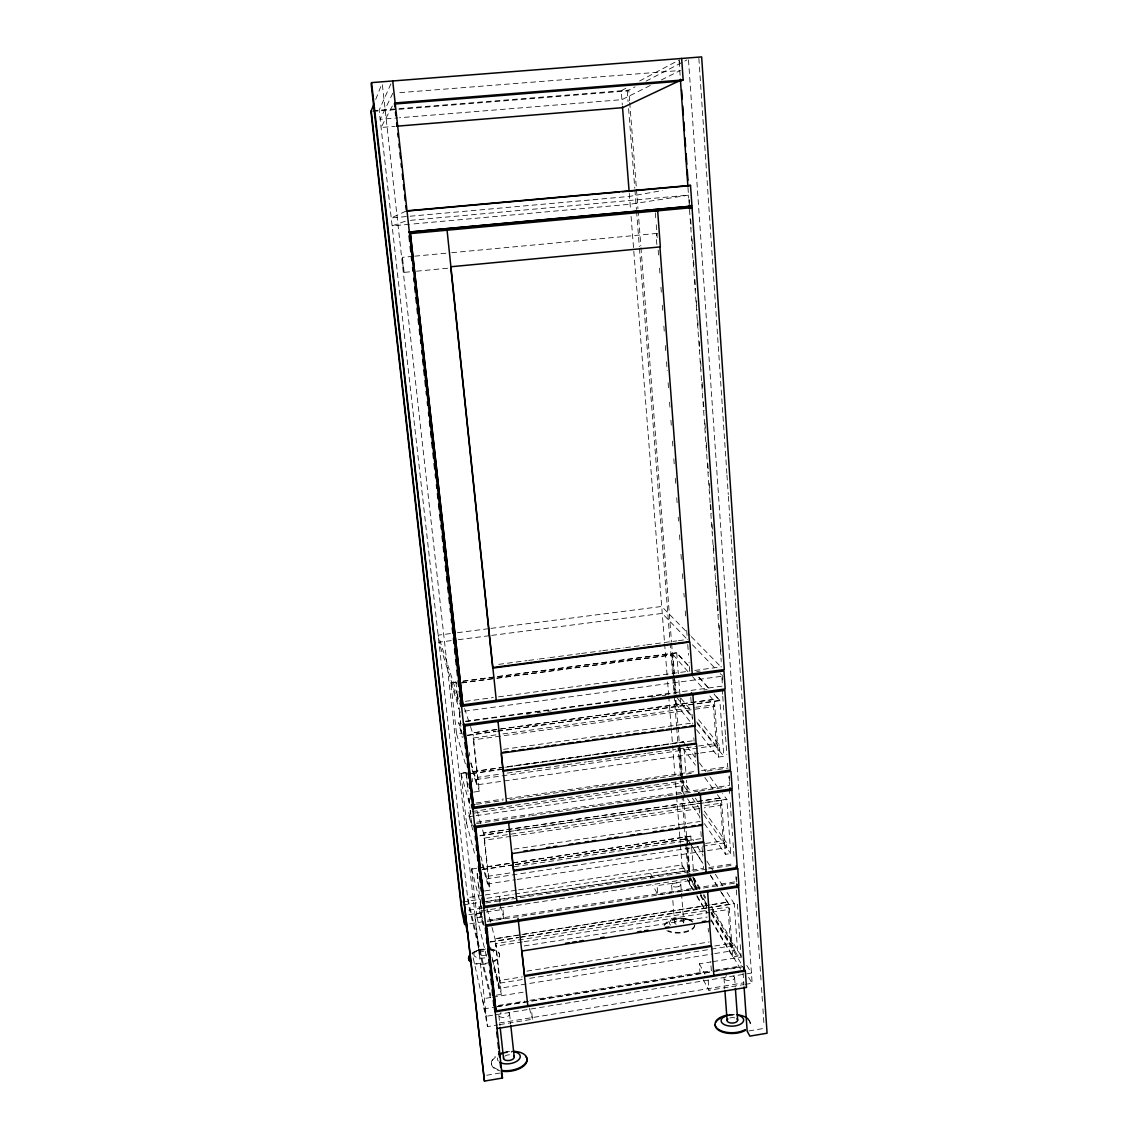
<?xml version="1.0" encoding="UTF-8"?>
<svg xmlns="http://www.w3.org/2000/svg" width="1138" height="1138" viewBox="0 0 1138 1138"><rect width="100%" height="100%" fill="white"/><g stroke="black" fill="none" stroke-linecap="round" stroke-linejoin="round"><path stroke-width="0.75" stroke-dasharray="5 3.75" d="M412.994 256.334L402.454 257.316L402.866 264.798L404.132 272.38L414.73 271.37M404.132 272.38L402.454 257.316M375.739 99.39L381.543 84.653M390.931 83.828L379.125 110.215L468.358 904.127L490.834 999.605M392.838 93.202L380.149 119.319L397.788 117.883M392.311 106.062L381.059 127.484L395.156 126.332M625.815 88.295L621.22 90.741L622.33 104.895M639.627 80.969L679.514 59.816L680.012 66.914M372.695 111.424L627.223 90.94L635.047 86.872M646.043 81.154L686.883 59.944M650.296 85.478L621.917 99.66L399.552 117.74M661.334 79.959L680.254 70.485L396.365 92.918M405.839 211.17L391.23 217.927L629.513 196.419L662.387 190.501M474.987 951.439L477.917 950.301M405.242 221.227L392.126 225.879L409.751 224.271M672.188 919.675L674.55 918.892M729.814 1018.026L731.094 1017.728A5.277 2.717 -2 0 1 735.077 1017.927M486.609 1075.268L499.653 1073.063M748.875 1030.957L764.252 1028.354M499.34 1022.991L743.768 982.819M490.862 997.443L482.384 998.823L487.462 1026.632L497.847 1024.925M499.568 1024.641L532.456 1019.235L531.389 1008.908M703.312 979.832L708.931 990.33L743.498 984.64M745.234 984.356L752.147 983.218L688.447 59.119M498.359 1005.437L524.675 1001.155M529.924 1000.302L711.35 970.771L710.681 961.937M714.721 970.23L741.706 965.835M497.534 1006.419L714.621 971.07M716.371 970.785L742.63 966.518M483.522 1008.965L495.371 1007.03M497.064 1006.76L743.086 966.845M493.75 967.798L498.899 988.396L712.985 953.886M714.749 953.601L734.053 950.486L733.697 945.55L711.648 909.091M495.969 995.238L501.403 994.356L495.599 940.97M711.25 920.699L732.758 956.93L737.95 956.091L734.238 903.544L707.936 907.669M492.555 997.173L523.067 992.236M700.112 973.829L699.329 963.829L711.193 961.909M712.886 961.624L741.692 956.958M526.88 971.141L709.187 941.965M711.805 912.135L729.344 909.376L727.907 907.1L495.499 943.615L499.525 980.515L522.271 976.873M714.778 945.977L730.525 943.445L727.907 907.1M492.37 959.49L498.359 983.374L522.826 979.448M529.739 978.339L733.697 945.55M524.22 945.934L707.31 917.057M710.069 904.852L494.987 938.793L710.084 905.108M711.819 904.582L727.552 902.121L711.833 904.824M490.108 941.837L518.402 937.399M520.166 937.129L706.172 907.953M490.137 942.093L518.43 937.655M520.194 937.371L706.186 908.195M707.95 907.925L734.252 903.8L725.731 890.343M522.442 941.923L496.14 946.062L495.499 943.615M524.205 941.652L710.055 912.406M468.813 914.682L502.925 909.418L503.892 918.522L488.572 920.898M471.616 869.204L476.509 868.237L471.601 868.977L476.978 917.313L481.843 916.559L483.55 923.331M689.344 879.19L689.756 884.454L694.436 883.728L698.063 889.76M487.562 920.158L736.229 881.651L735.873 876.601M469.838 923.8L486.865 921.168M657.835 894.681L695.645 888.821L694.948 879.83L657.081 885.663L657.835 894.681L652.799 885.279M487.263 921.51L735.888 882.988M483.437 895.222L467.633 897.64L490.777 995.466M485.201 894.952L516.823 890.129M518.587 889.859L681.989 864.937L689.287 877.114M462.469 902.007L479.966 899.333M486.908 898.28L513.067 894.269M514.817 894.013L687.537 867.611L690.012 871.68M463.138 904.923L480.663 902.249M482.398 901.979L513.992 897.142M515.713 896.886L689.187 870.314L686.171 831.394M486.794 901.552L513.864 897.413M519.028 896.616L703.654 868.351L703.384 864.837M708.789 867.554L734.522 863.614M485.684 903.031L706.954 869.119M708.704 868.863L733.299 865.093M468.728 910.172L482.697 908.024M483.806 925.365L479.098 906.602L479.596 911.14L690.88 878.621L697.181 889.105M697.694 806.614L484.02 838.109L488.174 876.246L512.726 872.547M705.617 843.443L723.156 840.797L724.579 842.86M707.509 850.598L726.713 847.696L726.343 842.589L486.95 878.764L487.519 883.942L515.443 879.702M517.193 879.446L705.759 850.868M484.532 890.969L490.065 890.129L484.063 834.951M704.479 823.656L725.404 854.325L730.696 853.514L726.855 799.26L478.472 835.776M478.259 867.981L690.78 836.103L693.625 840.726M478.287 868.209L690.794 836.33M482.27 869.404L513.807 864.667M515.557 864.411L687.21 838.635L687.75 845.491M482.299 869.631L513.835 864.908M515.585 864.638L687.238 838.862M514.134 866.743L701.421 838.592M704.692 805.59L720.454 803.272L721.89 805.206L704.308 807.795M510.99 836.316L484.632 840.214L484.02 838.109M512.754 836.06L702.559 808.065M514.077 849.133L700.126 821.465M466.438 774.423L465.926 772.517L460.933 773.214L466.48 823.002L471.431 822.29L470.108 810.327M474.276 813.058L682.9 782.816L681.747 781.152L682.544 791.522L687.309 790.825L686.499 780.369M476.765 822.191L729.472 785.348L728.861 776.671M476.509 823.571L530.08 815.761M531.83 815.505L598.232 805.804M599.982 805.548L636.683 800.199M638.432 799.943L666.399 795.86M668.148 795.604L697.864 791.28M699.6 791.024L725.646 787.212M479.909 835.833L506.951 831.864M508.714 831.594L726.869 799.516L722.63 793.641M475.997 803.015L503.508 799.061M506.993 798.563L696.356 771.28M701.577 770.526L727.708 766.756L727.466 763.242M476.58 804.282L502.982 800.483M510.023 799.459L568.104 791.095M569.854 790.839L598.019 786.771M599.783 786.529L694.806 772.816M707.139 771.052L715.93 769.772M717.694 769.53L728.249 768.008M472.114 811.508L683.326 780.924L691.335 792.389M472.37 825.704L468.614 812.006L469.141 816.686L474.404 815.918M476.168 815.662L683.682 785.533L688.689 792.759M472.085 769.672L476.708 784.879L698.775 753.256M700.524 753.015L719.757 750.269L719.387 745.02L696.826 717.566M473.693 792.091L479.311 791.28L473.124 734.394M696.541 729.728L718.434 757.083L723.811 756.315L719.856 700.396L714.024 693.952M472.967 771.521L683.54 741.791L695.176 757.453M460.961 773.456L465.954 772.745M472.995 771.763L678.76 742.701M680.353 742.488L683.54 741.791M505.471 767.24L694.052 740.61M471.673 773.456L501.417 769.245M471.687 773.684L501.445 769.487M495.926 734.892L473.138 738.036L477.419 777.368L500.236 774.125M507.264 773.129L535.344 769.16M537.108 768.904L565.188 764.921M566.952 764.679L586.255 761.934M588.019 761.692L616.099 757.709M617.849 757.453L645.943 753.484M647.693 753.228L675.787 749.245M677.537 749.003L696.854 746.258M698.604 746.016L716.172 743.527L717.594 745.276M471.004 762.787L476.125 779.544L719.387 745.02M503.593 749.345L692.729 722.957M456.395 683.426L455.925 682.018L450.861 682.7L456.566 733.868L461.587 733.185L458.842 708.334M675.474 700.268L675.744 703.725L680.567 703.071L692.758 718.078M467.448 735.176L496.026 731.236M497.775 730.994L719.856 700.396M467.476 735.447L496.054 731.506M497.804 731.265L719.87 700.667L714.038 694.208M502.939 733.91L694.095 707.523M695.844 707.267L713.384 704.849L714.82 706.47L473.707 739.814L473.138 738.036M464.517 711.165L722.715 676.157L720.297 673.653M465.627 721.165L722.502 686.1L721.705 674.72M465.67 721.648L674.919 693.085M526.709 714.209L530.223 713.725M537.264 712.758L540.792 712.274M547.833 711.321L551.347 710.837M651.661 697.139L655.189 696.655M662.231 695.688L665.744 695.204M703.753 690.012L707.096 689.557M465.357 701.335L493.323 697.566M498.572 696.854L689.742 671.107L689.087 662.259M694.777 670.424L721.606 666.811M696.712 671.534L700.211 671.064M462.953 681.093L676.697 652.7L689.528 666.882M450.89 682.942L455.954 682.259M462.981 681.335L676.712 652.942L689.543 667.124M461.672 682.729L495.13 678.276M496.893 678.049L672.985 654.635L674.45 673.696M461.701 682.971L495.158 678.518M496.922 678.291L672.999 654.876M498.757 664.35L526.965 660.623M528.729 660.396L537.534 659.229M539.298 659.002L548.118 657.835M549.882 657.608L579.839 653.667M581.603 653.425L601.006 650.879M602.756 650.637L613.339 649.243M615.103 649.016L623.923 647.849M625.672 647.622L645.075 645.075M646.839 644.833L676.797 640.893M678.561 640.651L687.38 639.499M451.231 640.609L438.912 642.202L457.775 701.477M458.258 639.712L489.909 635.63M491.673 635.402L662.245 613.396L687.637 639.755M450.449 633.582L438.13 635.16L457.96 696.769M457.49 632.685L489.184 628.617M490.933 628.389L661.704 606.469L690.069 635.402M416.494 271.2L448.301 268.17M414.758 256.164L449.937 252.864M451.686 252.693L657.465 233.375M410.405 220.331L688.988 195.096L630.125 204.228L411.515 224.115M372.98 110.713L628.773 90.13L629.599 100.741M684.279 918.522L687.352 919.106M691.307 636.654L720.923 666.84M692.473 644.777L715.461 668.632M698.86 677.195L709.358 688.789M698.874 677.451L709.372 689.059M687.978 671.676L671.833 653.34L673.724 677.793M692.558 676.598L704.095 689.77M709.828 695.972L714.451 701.406M681.036 698.348L691.193 710.709M676.897 697.594L692.288 716.499M696.684 721.905L719.757 750.269M697.196 723.54L723.811 756.315M675.744 703.725L692.16 724.252M699.386 762.816L705.745 771.479M709.956 776.827L718.419 788.293M682.914 748.093L695.446 765.177M704.82 777.581L713.185 789.061M717.367 794.68L721.535 800.299M695.332 798.136L698.334 802.432M704.337 811.038L726.343 842.589M692.345 798.108L698.689 807.212M703.697 814.438L730.696 853.514M682.544 791.522L686.527 797.354M687.523 798.819L699.486 816.344M697.395 846.359L703.085 855.392M706.84 861.025L714.394 872.761M715.347 874.226L724.806 889.134M691.662 845.619L686.058 836.814L686.755 845.819M692.587 847.085L702.857 863.244M710.325 874.994L717.794 886.744M721.52 892.619L728.989 904.369L732.758 956.93M686.072 837.042L688.874 841.451M689.813 842.917L702.871 863.486M710.34 875.236L716.869 885.52M720.61 891.395L729.003 904.625M693.312 877.114L700.154 888.422M703.825 894.454L705.645 897.484M711.136 906.531L741.307 956.333M746.798 965.38L751.45 973.047L486.296 1016.277L472.114 953.047A15.619 7.184 -7.8 0 1 485.087 948.992M699.714 889.333L690.538 874.14L690.88 878.621M703.384 895.421L705.233 898.451M698.974 891.267L707.125 904.838M711.663 912.377L737.95 956.091M700.766 895.094L707.068 905.578M711.563 913.06L734.053 950.486M690.197 878.636L696.584 889.276M700.226 895.364L706.613 906.004M711.165 913.615L742.175 965.323M688.234 876.431L695.645 888.821M748.605 977.3L752.147 983.218M686.982 878.906L695.972 894.027M696.869 895.549L706.755 912.178M711.25 919.746L741.805 971.169M689.756 884.454L693.327 890.499M696.911 896.531L706.769 913.145M652.899 877.924L650.395 873.287L650.836 878.593M699.329 963.829L704.948 974.199M464.56 708.462L469.923 724.835M470.463 726.471L473.152 734.664M450.861 682.7L461.061 715.119M460.392 722.374L460.862 723.896L459.112 708.064M477.419 777.368L478.003 779.274M462.298 734.323L458.714 722.602L462.327 737.552M470.705 763.057L479.311 791.28M456.566 733.868L465.371 763.811M477.206 811.323L480.663 823.4M482.597 829.901L484.091 835.221M500.592 901.282L499.198 896.403L499.838 902.363M500.151 905.336L503.892 918.522M529.312 1008.14L532.456 1019.235M460.933 773.214L469.496 803.897M470.264 811.764L470.762 813.556L470.392 810.142M488.174 876.246L488.799 878.479M480.748 856.203L490.065 890.129M469.141 816.686L473.735 833.5M482 863.77L487.519 883.942M466.48 823.002L475.058 855.292M487.164 908.835L491.63 926.005M492.043 927.442L495.613 941.226M471.601 868.977L482.384 911.581M480.72 906.346L481.246 908.423L480.279 899.731M499.525 980.515L500.179 983.09M492.043 957.158L501.403 994.356M479.596 911.14L483.465 926.588M476.978 917.313L486.467 956.276M382.382 84.781L487.462 1026.632M491.531 1063.874L491.616 1064.656M474.873 916.005L479.126 954.057M476.125 779.544L476.708 784.879M498.359 983.374L498.899 988.396M498.842 1015.437L499.966 1025.765M469.354 752.602L469.738 756.045M472.185 778.364L472.555 781.792M490.706 947.229L491.075 950.657M457.561 693.981L458.145 699.258M466.424 774.196L467.931 787.88M469.069 798.151L469.439 801.579M477.405 873.671L478.373 882.363M478.557 884.098L479.326 891.04M455.925 682.018L457.092 692.544M457.291 694.308L458.088 701.577M465.926 772.517L468.031 791.536M468.756 798.108L469.894 808.35M477.078 873.429L479.383 894.24M480.136 901.111L481.843 916.559M509.554 1013.816L510.663 1024.143M680.809 884.852L681.349 891.68M681.491 893.387L683.782 922.406M671.591 885.136L672.274 893.657M672.828 900.485L674.606 922.648M683.326 780.924L683.682 785.533M674.99 680.624L676.057 694.479M680.168 747.552L682.629 779.288M687.878 847.198L689.998 874.596M629.727 102.52L636.313 187.429M636.441 189.207L637.949 208.667M638.091 210.43L640.822 245.808M640.964 247.586L671.52 642.102M671.648 643.866L673.981 673.938M674.123 675.716L675.488 693.398M676.029 700.482L677.949 725.247M678.092 727.011L679.315 742.943M679.457 744.707L681.79 774.779M681.918 776.557L683.298 794.239M683.426 796.017L685.617 824.325M673.838 679.258L674.934 693.355M679.158 747.751L681.605 779.402M686.854 847.056L688.974 874.382M627.223 90.94L628.048 101.552M628.603 108.622L634.791 188.239M634.919 190.003L636.427 209.463M636.569 211.241L639.314 246.619M639.456 248.397L669.955 641.149M670.097 642.913L672.572 674.763M672.7 676.541L674.08 694.223M674.222 696.001L676.555 726.072M676.683 727.836L677.921 743.768M678.063 745.532L680.396 775.604M680.538 777.382L681.776 793.3M681.904 795.064L684.251 825.15M684.379 826.913L685.617 842.845M685.759 844.609L687.949 872.903M629.271 193.403L630.523 209.335M631.078 216.419L667.067 674.862M667.622 681.947L668.589 694.336M668.731 696.1L671.093 726.2M671.235 727.964L672.487 743.896M672.629 745.66L674.99 775.76M675.545 782.844L676.513 795.234M676.655 796.998L680.268 843.016M680.41 844.794L682.487 871.338M708.149 980.131L708.931 990.33M676.697 652.7L678.305 673.682M678.845 680.595L680.04 696.143M680.168 697.879L680.567 703.071M684.094 749.003L685.972 773.399M690.78 836.103L691.065 839.844M691.605 846.857L693.497 871.438M694.038 878.465L694.436 883.728M655.36 212.82L655.773 218.183M656.256 224.755L657.223 237.643M658.162 250.033L658.589 255.751M659.514 268.127L660.054 275.211M660.95 287.189L661.505 294.657M662.302 305.269L662.942 313.732M663.867 326.108L664.293 331.798M665.332 345.568L665.758 351.244M666.541 361.856L667.209 370.704M668.12 382.724L668.532 388.385M669.571 402.183L669.998 407.831M670.922 420.221L671.463 427.291M672.487 441.103L672.885 446.423M673.824 458.799L674.237 464.432M675.275 478.259L675.702 483.878M676.74 497.719L677.167 503.323M678.205 517.193L678.49 521.019M679.528 534.874L679.941 540.465M680.993 554.334L681.406 559.924M682.444 573.794L682.871 579.37M683.91 593.268L684.194 597.052M685.232 610.95L685.645 616.511M686.698 630.409L687.11 635.957M687.75 644.563L688.547 655.189M690.78 697.025L691.307 704.194M692.075 714.323L692.772 723.612M693.839 737.737L694.095 741.265M694.891 751.862L695.588 761.052M699.116 808.051L699.87 818.108M700.88 831.565L701.293 836.885M702.075 847.326L702.729 856.089M706.271 903.273L706.968 912.477M708.163 928.38L708.433 932.008M723.996 978.04L724.764 988.623M734.622 977.812L735.248 986.646M714.436 701.136L718.434 757.083M721.52 800.042L725.404 854.325M713.384 704.849L716.172 743.527M720.454 803.272L723.156 840.797M750.226 1023.005L750.283 1023.773M749.544 1020.686L749.586 1021.455M689.329 199.819L689.571 203.361M690.695 219.307L691.307 228.169M692.06 238.795L692.8 249.435M693.554 260.061L694.166 268.924M694.92 279.55L695.659 290.19M696.399 300.816L697.025 309.678M697.765 320.304L698.391 329.167M699.258 341.571L699.884 350.433M700.624 361.073L701.25 369.935M702.118 382.34L702.743 391.188M703.483 401.828L704.109 410.69M704.977 423.094L705.603 431.956M706.342 442.582L706.968 451.445M707.836 463.849L708.448 472.711M709.202 483.337L709.813 492.199M710.695 504.603L711.307 513.466M712.061 524.092L712.673 532.954M713.54 545.358L714.038 552.456M714.906 564.861L715.532 573.708M716.399 586.113L716.897 593.211M717.765 605.615L718.391 614.477M719.131 625.103L719.757 633.966M720.624 646.37L721.25 655.232M679.13 61.495L680.51 81.168M687.964 187.486L688.718 198.126M688.817 199.577L689.087 203.446M689.528 209.748L710.112 503.01M710.226 504.788L715.518 580.01M715.631 581.774L717.196 604.05M717.324 605.814L721.236 661.505M722.175 674.948L722.673 682.046M729.259 775.988L729.757 783.086M736.357 877.028L736.855 884.126M743.071 972.748L743.939 985.152M722.26 689.272L722.63 694.55M722.758 696.314L723.996 713.924M724.493 720.966L725.489 735.063M725.603 736.827L726.841 754.437M729.245 788.463L729.728 795.448M730.226 802.446L731.208 816.43M731.691 823.414L732.559 835.648M733.043 842.646L734.024 856.63M736.386 890.03L736.869 897.085M737.367 904.141L738.235 916.474M738.733 923.53L739.728 937.627M740.226 944.682L741.094 957.015M698.874 58.308L726.841 473.28M726.954 475.058L728.277 494.561M728.391 496.339L729.714 515.841M729.828 517.619L731.137 537.122M731.265 538.9L732.573 558.402M732.701 560.181L734.01 579.683M734.138 581.461L735.447 600.964M735.561 602.742L736.883 622.244M736.997 624.022L748.235 790.725M748.363 792.503L749.672 812.006M749.786 813.784L751.108 833.286M751.222 835.064L752.545 854.567M752.659 856.345L753.982 875.847M754.096 877.626L755.291 895.35M755.774 902.448L756.727 916.631M757.197 923.729L758.164 937.911M758.633 945.009L759.587 959.192M760.07 966.29L761.023 980.472M761.507 987.571L762.46 1001.753M762.944 1008.851L763.897 1023.034M683.568 922.961A4.595 2.077 -3.6 0 0 678.234 920.557L677.11 920.798A4.595 2.077 -3.6 0 0 674.706 923.188A4.595 2.077 -3.6 0 0 678.959 924.625M694.777 925.479A15.32 6.942 -3.5 0 1 683.056 932.705A15.32 6.942 -3.5 0 1 665.972 930.045M664.862 924.796A15.32 6.942 -3.5 0 1 677.892 919.276A15.32 6.942 -3.5 0 1 692.857 922.093M694.721 924.81A15.32 6.942 -3.5 0 1 684.92 931.652A15.32 6.942 -3.5 0 1 668.248 930.728M664.151 925.934A15.32 6.942 -3.5 0 1 675.872 918.864A15.32 6.942 -3.5 0 1 692.814 921.41M670.567 925.08A9.801 4.424 -3.6 0 1 676.911 918.366A9.801 4.424 -3.6 0 1 688.988 922.164M486.424 954.867A4.694 2.148 -7.8 0 1 485.343 955.237L484.162 955.493A4.694 2.148 -7.8 0 1 479.212 954.327A4.694 2.148 -7.8 0 1 482.185 951.51L483.366 951.268A4.694 2.148 -7.8 0 1 484.575 951.169M482.213 916.744A4.723 2.048 -7.6 0 1 481.132 917.1L479.923 917.356A4.723 2.048 -7.6 0 1 474.973 916.261A4.723 2.048 -7.6 0 1 477.974 913.572L479.169 913.33A4.723 2.048 -7.6 0 1 482.569 913.444M489.952 949.135A10 4.58 -7.8 0 1 492.868 954.256M484.845 957.869A10 4.58 -7.8 0 1 473.835 954.369A10 4.58 -7.8 0 1 485.272 948.679M490.35 949.718A15.619 7.184 -7.8 0 1 493.394 961.838M485.855 964.028A15.619 7.184 -7.8 0 1 474.375 963.673M472.142 953.729A15.619 7.184 -7.8 0 1 485.172 949.675M490.265 949.035A15.619 7.184 -7.8 0 1 493.323 961.141M489.753 962.449A15.619 7.184 -7.8 0 1 474.29 962.99M504.746 1056.263A5.377 2.831 -8 0 1 506.979 1055.182L508.33 1054.883A5.377 2.831 -8 0 1 512.242 1055.111M508.572 1012.607A5.42 2.703 -7.7 0 1 506.097 1016.988L504.731 1017.301A5.42 2.703 -7.7 0 1 499.155 1016.106A5.42 2.703 -7.7 0 1 501.076 1012.749M498.202 1069.62A17.938 9.488 -8 0 1 495.258 1056.491M502.583 1052.821A17.938 9.488 -8 0 1 511.631 1051.313M502.327 1071.285A17.938 9.488 -8 0 1 495.343 1057.273M502.669 1053.603A17.938 9.488 -8 0 1 511.716 1052.081M498.288 1061.029A11.48 6.046 -8 0 1 497.591 1057.956M504.603 1052.479A11.48 6.046 -8 0 1 510.421 1051.512M733.128 976.006A5.32 2.589 -2.3 0 1 731.89 980.117L730.582 980.401A5.32 2.589 -2.3 0 1 725.475 979.846A5.32 2.589 -2.3 0 1 724.195 977.357M725.631 976.176A5.32 2.589 -2.3 0 1 726.741 975.735M727.979 1014.982A17.611 9.09 -2 0 1 735.504 1014.584M747.709 1018.567A17.611 9.09 -2 0 1 749.714 1025.395M728.036 1015.736A17.596 9.09 -2 0 1 735.561 1015.352M747.766 1019.321A17.596 9.09 -2 0 1 749.757 1026.163M729.401 1014.854A11.266 5.79 -2 0 1 735.191 1014.683M656.925 244.485A7.397 1.593 85.6 0 1 657.081 233.646M678.305 886.644L677.167 886.886A4.623 1.977 -3.7 0 1 671.847 885.89A4.623 1.977 -3.7 0 1 674.109 883.344L675.247 883.116A4.623 1.977 -3.7 0 1 680.552 884.112A4.623 1.977 -3.7 0 1 678.305 886.644M720.084 798.122L483.479 833.13L720.084 798.122M713 699.543L472.569 732.9L713 699.543"/><path stroke-width="1.5" d="M744.067 986.931L747.168 1031.241L749.885 1036.121L767.069 1033.219L701.648 56.9L371.571 82.619L371.159 83.871L484.432 1081.1L502.47 1078.042L392.724 80.969M373.805 104.298L370.931 111.567L461.744 911.239L464.731 924.597L463.692 915.464M680.937 80.073L622.543 107.683L396.92 126.19M683.156 79.93L680.51 81.168L394.559 104.042L395.142 102.932L683.156 79.93L681.648 58.451M410.377 233.589L462.853 704.849L724.294 669.571L692.06 207.657L410.377 233.589L462.853 704.849M687.85 185.864L690.51 185.38L691.961 206.106L408.67 232.152M446.11 230.303L447.063 230.146L496.282 700.339M497.022 1028.553L746.485 987.428L745.333 971.027L743.527 968.011M485.954 925.279L496.012 1010.9L744.408 970.358L738.59 887.028L736.784 884.326M745.333 971.027L495.186 1011.881L494.418 1008.624M524.718 976.376L711.705 946.361L713.867 975.337M565.643 943.26L569.142 942.705M572.656 942.15L576.155 941.595M579.669 941.041L583.168 940.486M600.693 937.712L604.207 937.157M637.508 931.894L641.007 931.339M644.521 930.784L648.02 930.23M665.545 927.456L669.059 926.901M702.359 921.638L705.859 921.083M522.072 951.012L709.828 921.311L707.623 891.836M485.172 925.094L738.932 885.691L737.751 868.763L735.959 866.132M738.59 887.028L486.694 926.161L496.012 1010.9M474.987 825.562L484.518 906.36L737.225 867.554L731.819 790.185L730.013 787.866M483.266 907.868L737.751 868.763M513.693 871.068L703.924 842.39L706.157 872.32M523.864 851.068L527.363 850.541M530.863 850.029L534.348 849.503M546.596 847.682L550.081 847.156M553.58 846.629L557.079 846.117M569.313 844.296L572.812 843.77M576.312 843.244L579.811 842.732M585.046 841.949L588.545 841.423M592.044 840.897L595.544 840.385M607.777 838.564L611.277 838.037M614.762 837.511L618.261 836.999M630.495 835.164L633.994 834.652M637.493 834.126L640.993 833.613M653.226 831.778L656.726 831.266M660.225 830.74L663.71 830.214M668.959 829.431L672.458 828.919M675.958 828.393L679.443 827.881M682.942 827.354L686.442 826.828M691.691 826.046L695.176 825.534M698.675 825.007L702.174 824.481L703.469 841.693L513.451 870.328L511.631 852.888M511.858 853.614L702.63 825.164L700.354 794.793L698.689 792.446M474.304 826.501L732.175 788.819L730.952 771.365L472.355 808.734L471.658 806.273M475.158 825.093L475.869 827.625L731.819 790.185M471.303 805.05L474.831 804.538M473.621 807.198L730.411 770.113L724.835 690.382L464.688 726.001L473.621 807.198L463.877 724.565M503.224 771.18L696.541 743.825L698.86 774.679M502.868 752.318L508.16 751.592M511.673 751.094L515.201 750.596M518.715 750.113L523.992 749.373M527.52 748.875L532.797 748.135M536.325 747.652L539.839 747.154M545.13 746.414L548.644 745.931M552.172 745.433L555.685 744.935M560.963 744.209L564.491 743.711M568.004 743.214L573.296 742.474M576.81 741.99L580.337 741.492M585.615 740.753L589.128 740.269M592.656 739.771L597.934 739.031M601.461 738.548L604.975 738.05M610.267 737.31L613.78 736.827M617.308 736.329L620.822 735.831M626.099 735.091L629.627 734.607M633.141 734.11L638.432 733.37M641.946 732.886L645.474 732.388M650.751 731.649L654.279 731.165M657.792 730.667L663.07 729.927M666.598 729.444L670.111 728.946M673.639 728.448L678.917 727.708M682.444 727.225L685.958 726.727M689.486 726.243L694.763 725.503L696.086 743.242L502.996 770.554L501.289 754.21M501.346 753.185L695.218 726.072L692.871 694.749L691.221 692.814M463.109 724.821L725.191 688.974L723.939 670.979L461.089 706.485L460.108 703.426M492.91 668.077L689.87 642.088L692.245 673.895M655.232 211.113L657.664 210.815L660.353 246.875L450.719 266.776L492.697 667.565L689.415 641.604L659.912 246.875M689.4 207.97L692.06 207.657M409.353 232.01L691.961 206.106M407.02 210.815L690.51 185.38M406.351 211.127L619.485 191.995M622.344 191.739L688.348 185.821M463.735 723.583L464.802 726.969M518.06 918.252L527.804 1005.708M468.301 773.797L469.283 777.126M469.354 784.324L470.862 789.63M480.919 877.384L481.829 880.769M481.829 888.536L482.754 892.164M486.694 928.537L487.548 931.922M490.179 971.525L491.004 974.91M492.654 981.681L493.494 985.081M501.275 1072.778L502.47 1078.042M460.734 902.278L468.287 935.962M371.571 82.619L484.432 1081.1M371.216 110.855L461.388 905.194M500.165 1027.486L503.551 1058.482M475.869 827.625L484.518 906.36M394.488 103.43L394.886 106.958M395.469 112.249L395.853 115.792M396.636 122.847L397.02 126.375M397.802 133.445L398.186 136.973M398.969 144.042L399.353 147.57M399.936 152.862L400.519 158.168M401.102 163.459L401.486 166.987M402.269 174.057L402.852 179.349M403.435 184.655L404.018 189.946M404.602 195.238L405.185 200.544M405.768 205.836L406.166 209.364M409.083 235.851L409.666 241.156M410.249 246.448L410.832 251.74M411.415 257.046L411.8 260.574M412.582 267.629L412.966 271.171M413.748 278.227L414.132 281.755M414.716 287.061L415.299 292.352M415.882 297.658L416.465 302.95M417.049 308.242L417.632 313.547M418.215 318.839L418.798 324.131M419.381 329.437L419.965 334.728M420.548 340.034L420.946 343.562M421.729 350.618L422.113 354.16M422.696 359.452L423.279 364.743M423.862 370.049L424.446 375.341M425.029 380.633L425.612 385.938M426.195 391.23L426.579 394.758M427.362 401.828L427.746 405.356M428.528 412.425L428.912 415.953M429.495 421.245L430.079 426.551M430.676 431.843L431.259 437.134M431.843 442.44L432.426 447.732M433.009 453.038L433.592 458.329M434.175 463.621L434.759 468.927M435.342 474.219L435.726 477.747M436.508 484.816L436.892 488.344M437.476 493.636L438.059 498.942M438.642 504.234L439.225 509.54M439.809 514.831L440.392 520.123M440.975 525.429L441.373 528.957M442.141 536.012L442.725 541.318M443.308 546.61L443.891 551.916M444.474 557.207L444.873 560.735M445.456 566.041L446.039 571.333M446.622 576.625L447.206 581.931M447.789 587.222L448.372 592.514M448.955 597.82L449.538 603.112M450.122 608.417L450.506 611.945M451.288 619.001L451.672 622.543M452.255 627.835L452.839 633.126M453.422 638.432L454.005 643.724M454.588 649.016L455.172 654.322M455.755 659.613L456.338 664.919M456.921 670.211L457.504 675.503M458.102 680.809L458.685 686.1M459.268 691.392L459.852 696.698M460.236 700.226L460.62 703.753M463.735 732.004L464.318 737.31M464.901 742.602L465.485 747.894M466.068 753.2L466.452 756.727M467.234 763.797L467.633 767.325M468.216 772.617L468.799 777.923M469.382 783.214L469.966 788.506M470.549 793.812L471.132 799.104M474.048 825.591L474.631 830.882M475.215 836.188L475.599 839.716M476.182 845.008L476.765 850.314M477.348 855.605L477.932 860.897M478.515 866.203L479.098 871.495M479.681 876.801L480.264 882.092M480.848 887.384L481.246 890.926M482.014 897.982L482.597 903.273M485.329 927.996L485.912 933.302M486.495 938.594L487.078 943.886M487.661 949.192L488.245 954.483M488.828 959.775L489.411 965.081M489.994 970.373L490.378 973.9M490.962 979.206L491.545 984.498M492.128 989.804L492.711 995.096M493.295 1000.387L493.892 1005.693M496.808 1032.18L497.391 1037.472M497.975 1042.764L498.558 1048.07M498.942 1051.597L499.525 1056.889M500.108 1062.195L500.692 1067.487M510.848 1025.864L514.191 1056.832M498.017 721.435L506.51 802.446M508.643 822.831L516.865 901.381M521.816 950.173L524.476 975.522L711.236 945.564L709.372 920.542M622.472 106.673L629.143 191.639M724.892 990.387L727.097 1020.416M735.376 988.41L737.652 1020.231M681.619 89.945L682.245 98.807M682.743 105.891L683.369 114.753M683.853 121.837L684.479 130.699M684.976 137.783L685.602 146.646M686.1 153.744L686.84 164.37M687.21 169.69L687.964 180.316M689.699 205.125L689.941 208.667M680.382 79.361L687.85 185.707M689.215 205.21L689.457 208.752M736.855 884.126L737.097 887.668M469.567 960.429A15.619 7.184 -7.8 0 1 469.937 954.867M471.573 962.592A15.619 7.184 -7.8 0 1 470.022 955.55M513.864 1056.135A5.377 2.831 -8 0 1 510.777 1060.147L509.411 1060.445A5.377 2.831 -8 0 1 503.593 1057.728M513.266 1051.64A11.48 6.046 -8 0 1 517.861 1060.531A11.48 6.046 -8 0 1 499.738 1062.266M499.909 1054.841A11.48 6.046 -8 0 1 502.029 1053.518M525.728 1056.448A17.938 9.488 -8 0 1 521.873 1067.302A17.938 9.488 -8 0 1 502.327 1071.285M513.138 1051.313A17.938 9.488 -8 0 1 526.169 1062.238A17.938 9.488 -8 0 1 502.242 1070.502M498.558 1054.442A17.938 9.488 -8 0 1 502.583 1052.821M736.983 1018.88A5.277 2.717 -2 0 1 734.949 1022.635L733.654 1022.934A5.277 2.717 -2 0 1 728.135 1022.052A5.277 2.717 -2 0 1 727.851 1019.051M745.248 1029.648A17.611 9.09 -2 0 1 717.481 1028.638A17.611 9.09 -2 0 1 727.979 1014.982M736.983 1014.712A17.611 9.09 -2 0 1 747.709 1018.567M737.908 1015.167A11.266 5.79 -2 0 1 741.08 1023.83A11.266 5.79 -2 0 1 723.811 1024.342A11.266 5.79 -2 0 1 726.713 1015.509M745.305 1030.416A17.596 9.09 -2 0 1 726.044 1032.991A17.596 9.09 -2 0 1 715.091 1024.812M715.702 1022.45A17.596 9.09 -2 0 1 720.24 1018.282M723.839 1016.76A17.596 9.09 -2 0 1 726.585 1016.021"/></g></svg>
